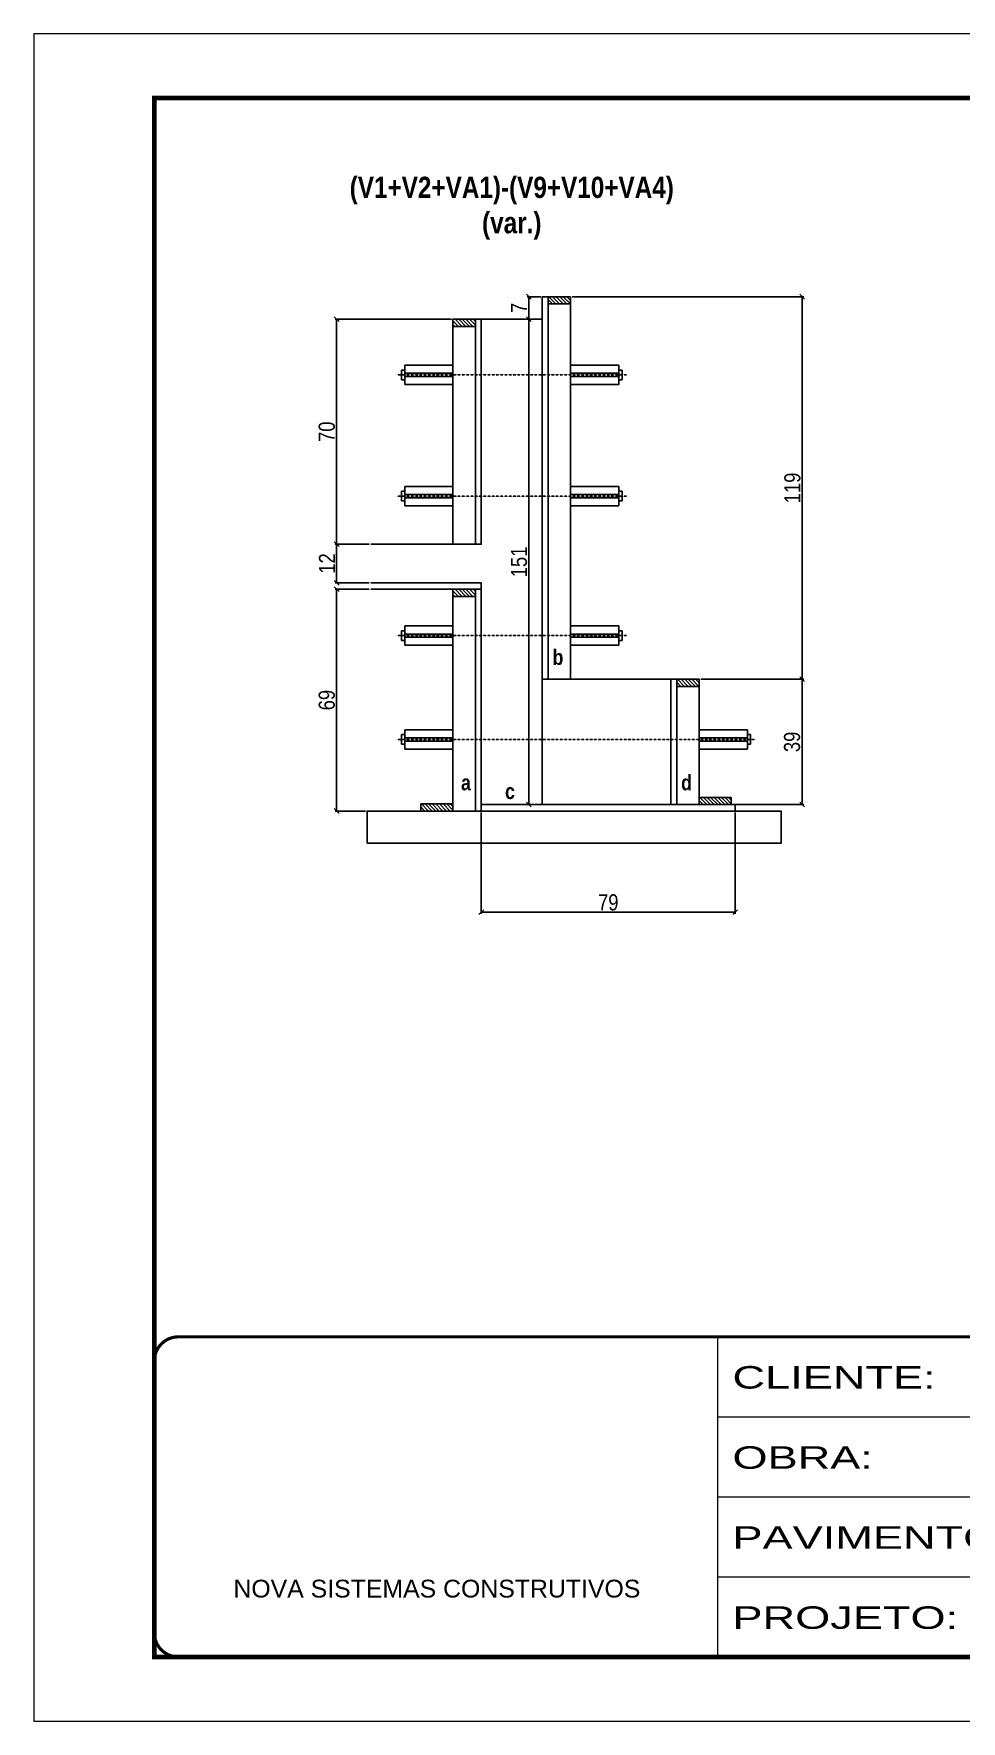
# Model space of a CAD drawing. Extents: x 3330 to 22105, y 1197 to 30204.
# Drawn here: x 14445 to 15022, y 24169 to 25219 of the extents above; entities that cross this region are included whole.
import ezdxf

# ---------------------------------------------------------------- set-up
doc = ezdxf.new("R2010")
doc.units = 0
for name, pattern in [('CONTINUO', [0]), ('DASHED', [0.75, 0.5, -0.25]), ('HIDDEN', [0.375, 0.25, -0.125])]:
    doc.linetypes.add(name, pattern=pattern)
for name, color, linetype in [('barrote', 251, 'Continuous'), ('COTA', 241, 'Continuous'), ('detalhes', 4, 'Continuous'), ('NOMENCLATURA', 7, 'Continuous'), ('Painéis', 200, 'Continuous'), ('SARR_2.2x10', 60, 'Continuous'), ('SARR_2.2x7', 40, 'Continuous'), ('SARR_3.5x7', 81, 'Continuous'), ('TENSOR', 3, 'Continuous')]:
    doc.layers.add(name, color=color, linetype=linetype)
for name, color, linetype, lineweight in [('CONCRETO', 251, 'Continuous', 25), ('Folhas', 255, 'Continuous', 9), ('SARRAFO DE PRESSAO', 251, 'DASHED', 9)]:
    doc.layers.add(name, color=color, linetype=linetype, lineweight=lineweight)
doc.styles.add('ARIAL', font='arial.ttf')
doc.styles.add('COTA TECNICA 2X', font='techl___.ttf', dxfattribs={"height": 10})
doc.styles.add('TECNICA', font='techb___.ttf', dxfattribs={"height": 10})
doc.styles.add('Tecnologia', font='')
doc.styles.get('Tecnologia').set_extended_font_data('Forgotten Futurist')
doc.dimstyles.new('SECAO', dxfattribs={"dimscale": 0.333333, "dimtxt": 5, "dimasz": 9, "dimexe": 3, "dimexo": 3, "dimgap": 3, "dimtad": 1, "dimdec": 1, "dimlfac": 0.5, "dimzin": 12, "dimdsep": 46, "dimtxsty": 'COTA TECNICA 2X', "dimblk1": 'OBLIQUE', "dimblk2": 'OBLIQUE', "dimsah": 1, "dimcen": 0.9, "dimclrd": 4, "dimclre": 4, "dimclrt": 240, "dimadec": 1, "dimazin": 3, "dimtfac": 1, "dimtdec": 1, "dimtmove": 0, "dimatfit": 3, "dimfxl": 1, "dimtolj": 1, "dimtzin": 12, "dimarcsym": 0})

# ---------------------------------------------------------------- blocks, each defined once
blk = doc.blocks.new('9999999999')
at = {"color": 30, "linetype": 'CONTINUO'}
for p, q in [((98564.6, 34230.2), (98564.6, 34429.4)), ((98564.6, 34379.6), (99584, 34379.6)), ((98564.6, 34329.8), (99488, 34329.8)), ((98564.6, 34280), (99488, 34280))]:
    blk.add_line(p, q, dxfattribs=at)
at = {"color": 30, "linetype": 'CONTINUO', "const_width": 2}
blk.add_lwpolyline([(99584, 34230.2), (99584, 34414.4, 0.414214), (99569, 34429.4), (98229, 34429.4, 0.414214), (98214, 34414.4), (98214, 34245.2, 0.414214), (98229, 34230.2), (99584, 34230.2)], format="xyb", dxfattribs=at)
at = {"layer": 'Folhas'}
blk.add_lwpolyline([(98139, 34190.2), (99624, 34190.2), (99624, 35240.2), (98139, 35240.2)], close=True, dxfattribs=at)
at = {"layer": 'Folhas', "color": 30, "const_width": 3}
blk.add_lwpolyline([(98214, 34230.2), (99584, 34230.2), (99584, 35200.2), (98214, 35200.2)], close=True, dxfattribs=at)
at = {"color": 7, "linetype": 'Continuous', "ltscale": 5, "style": 'ARIAL'}
blk.add_text('NOVA SISTEMAS CONSTRUTIVOS', height=11.059, dxfattribs=at).set_placement((98263.2, 34267.2))
at = {"layer": 'Folhas', "color": 7, "style": 'Tecnologia', "width": 1.5}
for s, p in [('CLIENTE:', (98573.7, 34397.2)), ('OBRA:', (98573.7, 34347.3)), ('PAVIMENTO:', (98573.7, 34297.5)), ('PROJETO:', (98573.7, 34247.7))]:
    blk.add_text(s, height=14, dxfattribs=at).set_placement(p)
blk = doc.blocks.new('_Oblique')
at = {"color": 0, "linetype": 'ByBlock', "lineweight": -2}
blk.add_line((-0.5, -0.5), (0.5, 0.5), dxfattribs=at)
blk = doc.blocks.new('*D1925')
at = {"layer": 'COTA', "color": 4, "lineweight": -2, "transparency": 16777216}
for p, q in [((14859.6, 24817.2), (14923.7, 24817.2)), ((14922.7, 24739.2), (14922.7, 24817.2)), ((14879.6, 24739.2), (14923.7, 24739.2))]:
    blk.add_line(p, q, dxfattribs=at)
at = {"layer": 'Defpoints', "color": 0, "transparency": 16777216}
for p in [(14858.6, 24817.2), (14922.7, 24817.2), (14878.6, 24739.2)]:
    blk.add_point(p, dxfattribs=at)
at = {"layer": 'COTA', "color": 4, "lineweight": -2, "transparency": 16777216, "xscale": 3, "yscale": 3, "zscale": 3}
for p, rotation in [((14922.7, 24817.2), 90), ((14922.7, 24739.2), 270)]:
    blk.add_blockref('_Oblique', p, dxfattribs=dict(at, rotation=rotation))
at = {"layer": 'COTA', "color": 240, "transparency": 16777216, "insert": (14916.4, 24778.2), "char_height": 10, "attachment_point": 5, "rotation": 90, "style": 'COTA TECNICA 2X'}
blk.add_mtext('\\A1;39', dxfattribs=at)
blk = doc.blocks.new('*D1926')
at = {"layer": 'COTA', "color": 4, "lineweight": -2, "transparency": 16777216}
for p, q in [((14779.6, 25055.2), (14923.7, 25055.2)), ((14922.7, 24817.2), (14922.7, 25055.2)), ((14859.6, 24817.2), (14923.7, 24817.2))]:
    blk.add_line(p, q, dxfattribs=at)
at = {"layer": 'Defpoints', "color": 0, "transparency": 16777216}
for p in [(14778.6, 25055.2), (14922.7, 25055.2), (14858.6, 24817.2)]:
    blk.add_point(p, dxfattribs=at)
at = {"layer": 'COTA', "color": 4, "lineweight": -2, "transparency": 16777216, "xscale": 3, "yscale": 3, "zscale": 3}
for p, rotation in [((14922.7, 25055.2), 90), ((14922.7, 24817.2), 270)]:
    blk.add_blockref('_Oblique', p, dxfattribs=dict(at, rotation=rotation))
at = {"layer": 'COTA', "color": 240, "transparency": 16777216, "insert": (14916.6, 24936.2), "char_height": 10, "attachment_point": 5, "rotation": 90, "style": 'COTA TECNICA 2X'}
blk.add_mtext('\\A1;119', dxfattribs=at)
blk = doc.blocks.new('*D1927')
at = {"layer": 'COTA', "color": 4, "lineweight": -2, "transparency": 16777216}
for p, q in [((14653.3, 24873.2), (14632, 24873.2)), ((14633, 24873.2), (14633, 24735.2)), ((14650.9, 24735.2), (14632, 24735.2))]:
    blk.add_line(p, q, dxfattribs=at)
at = {"layer": 'Defpoints', "color": 0, "transparency": 16777216}
for p in [(14654.3, 24873.2), (14633, 24735.2), (14651.9, 24735.2, 0)]:
    blk.add_point(p, dxfattribs=at)
at = {"layer": 'COTA', "color": 4, "lineweight": -2, "transparency": 16777216, "xscale": 3, "yscale": 3, "zscale": 3}
for p, rotation in [((14633, 24873.2), 90), ((14633, 24735.2), 270)]:
    blk.add_blockref('_Oblique', p, dxfattribs=dict(at, rotation=rotation))
at = {"layer": 'COTA', "color": 240, "transparency": 16777216, "insert": (14626.9, 24804.2), "char_height": 10, "attachment_point": 5, "rotation": 90, "style": 'COTA TECNICA 2X'}
blk.add_mtext('\\A1;69', dxfattribs=at)
blk = doc.blocks.new('*D1928')
at = {"layer": 'COTA', "color": 4, "lineweight": -2, "transparency": 16777216}
for p, q in [((14653.3, 24901.2), (14632, 24901.2)), ((14633, 24877.2), (14633, 24901.2)), ((14653.3, 24877.2), (14632, 24877.2))]:
    blk.add_line(p, q, dxfattribs=at)
at = {"layer": 'Defpoints', "color": 0, "transparency": 16777216}
for p in [(14633, 24901.2), (14654.3, 24901.2), (14654.3, 24877.2)]:
    blk.add_point(p, dxfattribs=at)
at = {"layer": 'COTA', "color": 4, "lineweight": -2, "transparency": 16777216, "xscale": 3, "yscale": 3, "zscale": 3}
for p, rotation in [((14633, 24901.2), 90), ((14633, 24877.2), 270)]:
    blk.add_blockref('_Oblique', p, dxfattribs=dict(at, rotation=rotation))
at = {"layer": 'COTA', "color": 240, "transparency": 16777216, "insert": (14627, 24889.2), "char_height": 10, "attachment_point": 5, "rotation": 90, "style": 'COTA TECNICA 2X'}
blk.add_mtext('\\A1;12', dxfattribs=at)
blk = doc.blocks.new('*D1929')
at = {"layer": 'COTA', "color": 4, "lineweight": -2, "transparency": 16777216}
for p, q in [((14704.4, 25041.2), (14632, 25041.2)), ((14633, 24901.2), (14633, 25041.2)), ((14653.3, 24901.2), (14632, 24901.2))]:
    blk.add_line(p, q, dxfattribs=at)
at = {"layer": 'Defpoints', "color": 0, "transparency": 16777216}
for p in [(14633, 25041.2), (14705.4, 25041.2), (14654.3, 24901.2)]:
    blk.add_point(p, dxfattribs=at)
at = {"layer": 'COTA', "color": 4, "lineweight": -2, "transparency": 16777216, "xscale": 3, "yscale": 3, "zscale": 3}
for p, rotation in [((14633, 25041.2), 90), ((14633, 24901.2), 270)]:
    blk.add_blockref('_Oblique', p, dxfattribs=dict(at, rotation=rotation))
at = {"layer": 'COTA', "color": 240, "transparency": 16777216, "insert": (14626.9, 24971.2), "char_height": 10, "attachment_point": 5, "rotation": 90, "style": 'COTA TECNICA 2X'}
blk.add_mtext('\\A1;70', dxfattribs=at)
blk = doc.blocks.new('*D1930')
at = {"layer": 'COTA', "color": 4, "lineweight": -2, "transparency": 16777216}
for p, q in [((14760, 25041.2), (14751.6, 25041.2)), ((14752.6, 25041.2), (14752.6, 24739.2)), ((14760, 24739.2), (14751.6, 24739.2))]:
    blk.add_line(p, q, dxfattribs=at)
at = {"layer": 'Defpoints', "color": 0, "transparency": 16777216}
for p in [(14761, 25041.2), (14752.6, 24739.2), (14761, 24739.2)]:
    blk.add_point(p, dxfattribs=at)
at = {"layer": 'COTA', "color": 4, "lineweight": -2, "transparency": 16777216, "xscale": 3, "yscale": 3, "zscale": 3}
for p, rotation in [((14752.6, 25041.2), 90), ((14752.6, 24739.2), 270)]:
    blk.add_blockref('_Oblique', p, dxfattribs=dict(at, rotation=rotation))
at = {"layer": 'COTA', "color": 240, "transparency": 16777216, "insert": (14746.5, 24890.2), "char_height": 10, "attachment_point": 5, "rotation": 90, "style": 'COTA TECNICA 2X'}
blk.add_mtext('\\A1;151', dxfattribs=at)
blk = doc.blocks.new('*D1931')
at = {"layer": 'COTA', "color": 4, "lineweight": -2, "transparency": 16777216}
for p, q in [((14723, 24734.2), (14723, 24671.2)), ((14881, 24734.2), (14881, 24671.2)), ((14723, 24672.2), (14881, 24672.2))]:
    blk.add_line(p, q, dxfattribs=at)
at = {"layer": 'Defpoints', "color": 0, "transparency": 16777216}
for p in [(14723, 24735.2), (14881, 24735.2), (14881, 24672.2)]:
    blk.add_point(p, dxfattribs=at)
at = {"layer": 'COTA', "color": 4, "lineweight": -2, "transparency": 16777216, "xscale": 3, "yscale": 3, "zscale": 3, "rotation": 180}
blk.add_blockref('_Oblique', (14723, 24672.2), dxfattribs=at)
at = {"layer": 'COTA', "color": 4, "lineweight": -2, "transparency": 16777216, "xscale": 3, "yscale": 3, "zscale": 3}
blk.add_blockref('_Oblique', (14881, 24672.2), dxfattribs=at)
at = {"layer": 'COTA', "color": 240, "transparency": 16777216, "insert": (14802, 24678.3), "char_height": 10, "attachment_point": 5, "style": 'COTA TECNICA 2X'}
blk.add_mtext('\\A1;79', dxfattribs=at)
blk = doc.blocks.new('*D1932')
at = {"layer": 'COTA', "color": 4, "lineweight": -2, "transparency": 16777216}
for p, q in [((14760, 25055.2), (14751.6, 25055.2)), ((14752.6, 25041.2), (14752.6, 25055.2)), ((14760, 25041.2), (14751.6, 25041.2))]:
    blk.add_line(p, q, dxfattribs=at)
at = {"layer": 'Defpoints', "color": 0, "transparency": 16777216}
for p in [(14752.6, 25055.2), (14761, 25055.2), (14761, 25041.2)]:
    blk.add_point(p, dxfattribs=at)
at = {"layer": 'COTA', "color": 4, "lineweight": -2, "transparency": 16777216, "xscale": 3, "yscale": 3, "zscale": 3}
for p, rotation in [((14752.6, 25055.2), 90), ((14752.6, 25041.2), 270)]:
    blk.add_blockref('_Oblique', p, dxfattribs=dict(at, rotation=rotation))
at = {"layer": 'COTA', "color": 240, "transparency": 16777216, "insert": (14746.5, 25048.2), "char_height": 10, "attachment_point": 5, "rotation": 90, "style": 'COTA TECNICA 2X'}
blk.add_mtext('\\A1;7', dxfattribs=at)

msp = doc.modelspace()

# ---------------------------------------------------------------- hatches: boundary and pattern name
at = {"layer": 'SARR_2.2x10'}
h = msp.add_hatch(dxfattribs=at)
h.set_pattern_fill('ANSI31', color=256, scale=0.5, angle=90)
h.set_pattern_definition([(135, (47878.9038, -98776.9952), (-1.122532015, -1.122532015), [])])
h.paths.add_polyline_path([(14685.37, 24739.57), (14685.37, 24735.17), (14705.37, 24735.17), (14705.37, 24739.57)])
h = msp.add_hatch(dxfattribs=at)
h.set_pattern_fill('ANSI31', color=256, scale=0.5, angle=90)
h.set_pattern_definition([(135, (48052.1038, -98772.9952), (-1.122532015, -1.122532015), [])])
h.paths.add_polyline_path([(14858.57, 24743.57), (14858.57, 24739.17), (14878.57, 24739.17), (14878.57, 24743.57)])
at = {"layer": 'SARR_2.2x7'}
h = msp.add_hatch(dxfattribs=at)
h.set_pattern_fill('ANSI31', color=256, scale=0.5, angle=90)
h.set_pattern_definition([(135, (47872.9038, -98461.3952), (-1.122532015, -1.122532015), [])])
h.paths.add_polyline_path([(14764.57, 25055.17), (14764.57, 25050.77), (14778.57, 25050.77), (14778.57, 25055.17)])
h = msp.add_hatch(dxfattribs=at)
h.set_pattern_fill('ANSI31', color=256, scale=0.5, angle=90)
h.set_pattern_definition([(135, (47872.9038, -98475.3952), (-1.122532015, -1.122532015), [])])
h.paths.add_polyline_path([(14719.37, 25041.17), (14719.37, 25036.77), (14705.37, 25036.77), (14705.37, 25041.17)])
h = msp.add_hatch(dxfattribs=at)
h.set_pattern_fill('ANSI31', color=256, scale=0.5, angle=90)
h.set_pattern_definition([(135, (47872.9038, -98643.3952), (-1.122532015, -1.122532015), [])])
h.paths.add_polyline_path([(14719.37, 24873.17), (14719.37, 24868.77), (14705.37, 24868.77), (14705.37, 24873.17)])
h = msp.add_hatch(dxfattribs=at)
h.set_pattern_fill('ANSI31', color=256, scale=0.5, angle=90)
h.set_pattern_definition([(135, (47952.9038, -98699.3952), (-1.122532015, -1.122532015), [])])
h.paths.add_polyline_path([(14844.57, 24817.17), (14844.57, 24812.77), (14858.57, 24812.77), (14858.57, 24817.17)])

# ---------------------------------------------------------------- linework, layer by layer
at = {"ltscale": 3}
for p, q in [((14675.37, 25012.58), (14675.37, 25000.58)), ((14675.37, 25012.58), (14705.37, 25012.58)), ((14808.57, 25012.58), (14778.57, 25012.58)), ((14808.57, 25012.58), (14808.57, 25000.58)), ((14673.37, 25009.58), (14673.37, 25003.58)), ((14675.37, 25009.58), (14673.37, 25009.58)), ((14675.37, 25003.58), (14673.37, 25003.58)), ((14705.37, 25007.58), (14675.37, 25007.58)), ((14705.37, 25005.58), (14675.37, 25005.58)), ((14675.37, 25000.58), (14705.37, 25000.58)), ((14778.57, 25007.58), (14808.57, 25007.58)), ((14778.57, 25005.58), (14808.57, 25005.58)), ((14808.57, 25000.58), (14778.57, 25000.58)), ((14808.57, 25009.58), (14810.57, 25009.58)), ((14808.57, 25003.58), (14810.57, 25003.58)), ((14810.57, 25009.58), (14810.57, 25003.58)), ((14673.37, 24934.13), (14673.37, 24928.13)), ((14675.37, 24934.13), (14673.37, 24934.13)), ((14675.37, 24928.13), (14673.37, 24928.13)), ((14675.37, 24937.13), (14675.37, 24925.13)), ((14675.37, 24937.13), (14705.37, 24937.13)), ((14705.37, 24932.13), (14675.37, 24932.13)), ((14705.37, 24930.13), (14675.37, 24930.13)), ((14808.57, 24937.13), (14778.57, 24937.13)), ((14778.57, 24932.13), (14808.57, 24932.13)), ((14778.57, 24930.13), (14808.57, 24930.13)), ((14808.57, 24937.13), (14808.57, 24925.13)), ((14808.57, 24934.13), (14810.57, 24934.13)), ((14808.57, 24928.13), (14810.57, 24928.13)), ((14810.57, 24934.13), (14810.57, 24928.13)), ((14675.37, 24925.13), (14705.37, 24925.13)), ((14808.57, 24925.13), (14778.57, 24925.13)), ((14673.37, 24847.32), (14673.37, 24841.32)), ((14675.37, 24847.32), (14673.37, 24847.32)), ((14675.37, 24850.32), (14675.37, 24838.32)), ((14675.37, 24850.32), (14705.37, 24850.32)), ((14705.37, 24845.32), (14675.37, 24845.32)), ((14705.37, 24843.32), (14675.37, 24843.32)), ((14808.57, 24850.32), (14778.57, 24850.32)), ((14778.57, 24845.32), (14808.57, 24845.32)), ((14778.57, 24843.32), (14808.57, 24843.32)), ((14808.57, 24850.32), (14808.57, 24838.32)), ((14808.57, 24847.32), (14810.57, 24847.32)), ((14810.57, 24847.32), (14810.57, 24841.32)), ((14675.37, 24841.32), (14673.37, 24841.32)), ((14675.37, 24838.32), (14705.37, 24838.32)), ((14808.57, 24838.32), (14778.57, 24838.32)), ((14808.57, 24841.32), (14810.57, 24841.32)), ((14673.37, 24782.74), (14673.37, 24776.74)), ((14675.37, 24782.74), (14673.37, 24782.74)), ((14675.37, 24785.74), (14675.37, 24773.74)), ((14675.37, 24785.74), (14705.37, 24785.74)), ((14705.37, 24780.74), (14675.37, 24780.74)), ((14888.57, 24785.74), (14858.57, 24785.74)), ((14858.57, 24780.74), (14888.57, 24780.74)), ((14888.57, 24785.74), (14888.57, 24773.74)), ((14888.57, 24782.74), (14890.57, 24782.74)), ((14890.57, 24782.74), (14890.57, 24776.74)), ((14675.37, 24776.74), (14673.37, 24776.74)), ((14705.37, 24778.74), (14675.37, 24778.74)), ((14675.37, 24773.74), (14705.37, 24773.74)), ((14858.57, 24778.74), (14888.57, 24778.74)), ((14888.57, 24773.74), (14858.57, 24773.74)), ((14888.57, 24776.74), (14890.57, 24776.74))]:
    msp.add_line(p, q, dxfattribs=at)
at = {"layer": 'barrote', "elevation": 0}
msp.add_lwpolyline([(14651.91, 24715.17), (14909.52, 24715.17), (14909.52, 24735.17), (14651.91, 24735.17)], close=True, dxfattribs=at)
at = {"layer": 'CONCRETO', "linetype": 'Continuous'}
for p, q in [((14760.97, 24817.17), (14760.97, 25055.17)), ((14760.97, 25041.17), (14722.97, 25041.17)), ((14722.97, 25041.17), (14722.97, 24901.17)), ((14722.97, 24901.17), (14654.27, 24901.17)), ((14722.97, 24877.17), (14722.97, 24739.17)), ((14760.97, 24739.17), (14760.97, 24817.17)), ((14840.97, 24817.17), (14760.97, 24817.17)), ((14760.97, 24817.17), (14760.97, 24739.17)), ((14840.97, 24739.17), (14840.97, 24817.17)), ((14722.97, 24739.17), (14760.97, 24739.17)), ((14760.97, 24739.17), (14840.97, 24739.17))]:
    msp.add_line(p, q, dxfattribs=at)
at = {"layer": 'Painéis', "linetype": 'Continuous', "elevation": 0}
for points in [[(14764.57, 24817.17), (14764.57, 25055.17), (14760.97, 25055.17), (14760.97, 24817.17)], [(14719.37, 24901.17), (14719.37, 25041.17), (14722.97, 25041.17), (14722.97, 24901.17)], [(14719.37, 24735.17), (14719.37, 24873.17), (14722.97, 24873.17), (14722.97, 24735.17)], [(14844.57, 24739.17), (14844.57, 24817.17), (14840.97, 24817.17), (14840.97, 24739.17)]]:
    msp.add_lwpolyline(points, close=True, dxfattribs=at)
at = {"layer": 'Painéis', "linetype": 'Continuous'}
msp.add_lwpolyline([(14654.27, 24873.17), (14722.97, 24873.17), (14722.97, 24877.17), (14654.27, 24877.17)], dxfattribs=at)
msp.add_lwpolyline([(14880.97, 24739.17), (14722.97, 24739.17), (14722.97, 24735.17), (14880.97, 24735.17)], close=True, dxfattribs=at)
at = {"layer": 'SARR_2.2x10', "elevation": 0}
for points in [[(14685.37, 24739.57), (14705.37, 24739.57), (14705.37, 24735.17), (14685.37, 24735.17)], [(14858.57, 24743.57), (14878.57, 24743.57), (14878.57, 24739.17), (14858.57, 24739.17)]]:
    msp.add_lwpolyline(points, close=True, dxfattribs=at)
at = {"layer": 'SARR_2.2x7'}
for points in [[(14778.57, 25055.17), (14764.57, 25055.17), (14764.57, 25050.77), (14778.57, 25050.77)], [(14705.37, 25041.17), (14719.37, 25041.17), (14719.37, 25036.77), (14705.37, 25036.77)], [(14705.37, 24873.17), (14719.37, 24873.17), (14719.37, 24868.77), (14705.37, 24868.77)], [(14858.57, 24817.17), (14844.57, 24817.17), (14844.57, 24812.77), (14858.57, 24812.77)]]:
    msp.add_lwpolyline(points, close=True, dxfattribs=at)
at = {"layer": 'SARR_3.5x7', "elevation": 0}
for points in [[(14764.57, 25050.77), (14778.57, 25050.77), (14778.57, 24817.17), (14764.57, 24817.17)], [(14719.37, 25036.77), (14705.37, 25036.77), (14705.37, 24901.17), (14719.37, 24901.17)], [(14719.37, 24868.77), (14705.37, 24868.77), (14705.37, 24735.17), (14719.37, 24735.17)], [(14844.57, 24812.77), (14858.57, 24812.77), (14858.57, 24739.17), (14844.57, 24739.17)]]:
    msp.add_lwpolyline(points, close=True, dxfattribs=at)
at = {"layer": 'TENSOR', "linetype": 'HIDDEN', "ltscale": 0.5}
for p, q in [((14670.37, 25006.58), (14813.57, 25006.58)), ((14670.37, 24931.13), (14813.57, 24931.13)), ((14670.37, 24844.32), (14813.57, 24844.32)), ((14670.37, 24779.74), (14893.57, 24779.74))]:
    msp.add_line(p, q, dxfattribs=at)

# ---------------------------------------------------------------- block references
at = {"layer": 'SARRAFO DE PRESSAO', "color": 6, "linetype": 'ByBlock'}
msp.add_blockref('9999999999', (-83694.42, -10021.38), dxfattribs=at)

# ---------------------------------------------------------------- texts
at = {"layer": 'detalhes', "style": 'TECNICA'}
for s, p in [('b', (14767.35, 24826.07)), ('a', (14710.39, 24748.07)), ('c', (14737.79, 24742.65)), ('d', (14847.35, 24748.07))]:
    msp.add_text(s, height=9.6, dxfattribs=at).set_placement(p)
at = {"layer": 'NOMENCLATURA', "insert": (14741.97, 25129.85), "char_height": 13.2, "attachment_point": 2, "style": 'TECNICA'}
msp.add_mtext_dynamic_manual_height_columns('(V1+V2+VA1)-(V9+V10+VA4)\\P(var.)', width=300.2766, gutter_width=1, heights=[50.63], dxfattribs=at)

# ---------------------------------------------------------------- dimensions: what is measured, and where the dimension line sits
at = {"layer": 'COTA'}
for base, p1, p2, picture, middle in [((14752.61, 25055.17), (14760.97, 25041.17), (14760.97, 25055.17), '*D1932', (14746.53, 25048.17)), ((14922.66, 25055.17), (14858.57, 24817.17), (14778.57, 25055.17), '*D1926', (14916.57, 24936.17)), ((14633.05, 25041.17), (14654.27, 24901.17), (14705.37, 25041.17), '*D1929', (14626.94, 24971.17)), ((14752.61, 24739.17), (14760.97, 25041.17), (14760.97, 24739.17), '*D1930', (14746.5, 24890.17)), ((14633.05, 24901.17), (14654.27, 24877.17), (14654.27, 24901.17), '*D1928', (14626.99, 24889.17)), ((14633.05, 24735.17), (14654.27, 24873.17), (14651.91, 24735.17), '*D1927', (14626.92, 24804.17)), ((14922.66, 24817.17), (14878.57, 24739.17), (14858.57, 24817.17), '*D1925', (14916.41, 24778.17))]:
    dim = msp.add_linear_dim(base=base, p1=p1, p2=p2, angle=90, dimstyle='SECAO', dxfattribs=at)
    dim.commit()
    dim.dimension.update_dxf_attribs({"geometry": picture, "text_midpoint": middle})
dim = msp.add_linear_dim(base=(14880.97, 24672.23), p1=(14722.97, 24735.17), p2=(14880.97, 24735.17), dimstyle='SECAO', dxfattribs=at)
dim.commit()
dim.dimension.update_dxf_attribs({"geometry": '*D1931', "text_midpoint": (14801.97, 24678.34)})

doc.saveas('drawing.dxf')
